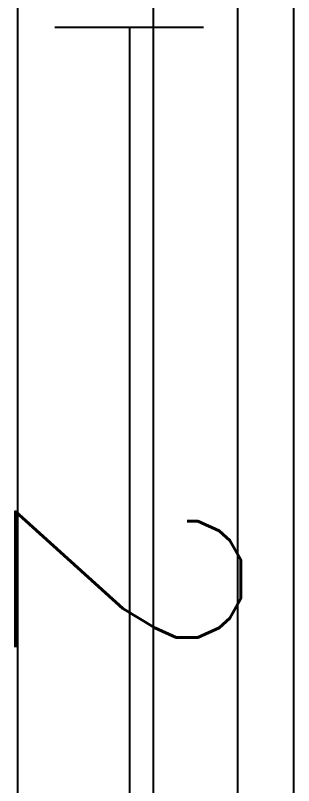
# Model space of a CAD drawing. Header units: inches. Extents: x 567429 to 582707, y 126347 to 133675.
# Drawn here: x 581801.06 to 581812.99, y 131455.02 to 131488.01 of the extents above; entities that cross this region are included whole.
import ezdxf

# ---------------------------------------------------------------- set-up
doc = ezdxf.new("R2010")
doc.units = ezdxf.units.IN
doc.header["$MEASUREMENT"] = 0
for name, color, linetype in [('BORD', 3, 'Continuous'), ('mobl', 11, 'Continuous'), ('wall kanaf', 4, 'Continuous')]:
    doc.layers.add(name, color=color, linetype=linetype)
doc.styles.add('ROMANS', font='romans.shx')

# ---------------------------------------------------------------- blocks, each defined once
blk = doc.blocks.new('BOARD1')
at = {"layer": 'BORD', "color": 4}
blk.add_line((-77.345, 2.639), (98.928, 2.639), dxfattribs=at)
at = {"layer": 'BORD'}
for p, q in [((-33.516, 0), (33.516, 0)), ((33.516, -10.387), (-33.516, -10.387))]:
    blk.add_line(p, q, dxfattribs=at)
at = {"layer": 'BORD', "color": 3}
for p, q in [((-30.192, -1.618), (-30.192, -8.638)), ((-30.192, -5.106), (29.101, -5.106))]:
    blk.add_line(p, q, dxfattribs=at)
at = {"layer": 'BORD', "color": 2, "style": 'ROMANS'}
blk.add_text('2', height=10.644, dxfattribs=at).set_placement((-8.721, -10.5))

msp = doc.modelspace()

# ---------------------------------------------------------------- linework, layer by layer
at = {"layer": 'mobl', "color": 15}
msp.add_line((581806.986, 131412.375), (581806.986, 131502.375), dxfattribs=at)
at = {"layer": 'wall kanaf', "color": 15, "lineweight": 20, "ltscale": 0.1}
msp.add_line((581812.986, 131530.289), (581812.986, 131335.289), dxfattribs=at)

# ---------------------------------------------------------------- block references
at = {"layer": 'BORD', "ltscale": 5, "xscale": 0.9077507259660533, "yscale": 0.9077507259660533, "zscale": 0.9077507259660533, "rotation": 270.0028855839087}
msp.add_blockref('BOARD1', (581810.594, 131460.079), dxfattribs=at)

doc.saveas('drawing.dxf')
